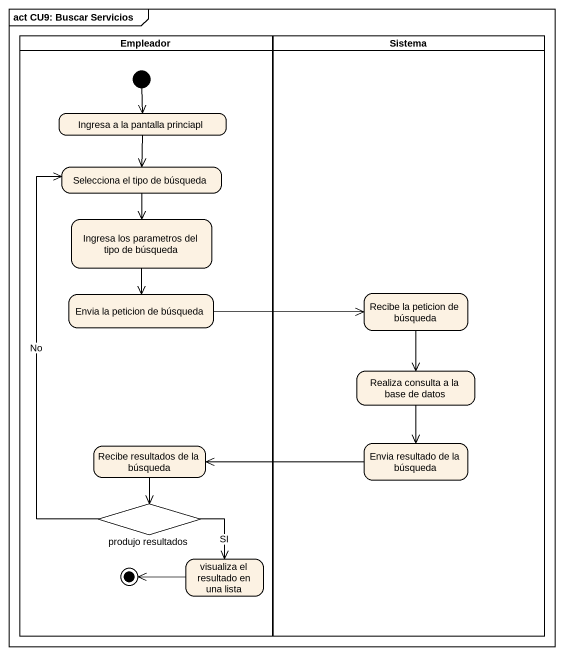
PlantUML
@startuml
mainframe act CU9: Buscar Servicios
hide empty description
state Empleador <<partition>> {
  state "Ingresa a la pantalla princiapl" as Ingresa_a_la_pantalla
  state "Selecciona el tipo de búsqueda" as Selecciona_el_tipo_de
  state "Ingresa los parametros del tipo de búsqueda" as Ingresa_los_parametros_del
  state "Envia la peticion de búsqueda" as Envia_la_peticion_de
  state "Recibe resultados de la búsqueda" as Recibe_resultados_de_la
  state "produjo resultados" as produjo_resultados <<choice>>
  state "visualiza el resultado en una lista" as visualiza_el_resultado_en
  [*] --> Ingresa_a_la_pantalla
  visualiza_el_resultado_en -left-> [*]
}
state Sistema <<partition>> {
  state "Recibe la peticion de búsqueda" as Recibe_la_peticion_de
  state "Realiza consulta a la base de datos" as Realiza_consulta_a_la_base
  state "Envia resultado de la búsqueda" as Envia_resultado_de_la
}
Ingresa_a_la_pantalla --> Selecciona_el_tipo_de
Selecciona_el_tipo_de --> Ingresa_los_parametros_del
Ingresa_los_parametros_del --> Envia_la_peticion_de
Envia_la_peticion_de -right-> Recibe_la_peticion_de
Recibe_la_peticion_de --> Realiza_consulta_a_la_base
Realiza_consulta_a_la_base --> Envia_resultado_de_la
Recibe_resultados_de_la --> produjo_resultados
Envia_resultado_de_la -left-> Recibe_resultados_de_la
produjo_resultados -up-> Selecciona_el_tipo_de : No
produjo_resultados --> visualiza_el_resultado_en : SI
@enduml
